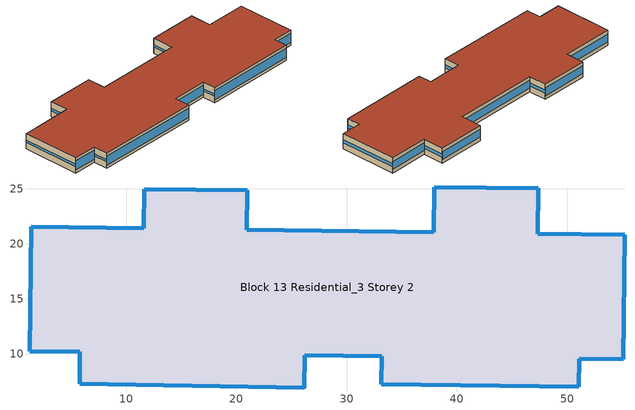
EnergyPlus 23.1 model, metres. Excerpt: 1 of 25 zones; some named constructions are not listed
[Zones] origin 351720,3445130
Block 13 Residential_3 Storey 2
 floor outside (Project Floor): 55.26,20.8 55.1,9.5 51.09,9.55 51.06,7 33.13,7.26 33.17,9.8 26.21,9.9 26.16,6.91 5.76,7.31 5.8,10.19 1.22,10.25 1.38,21.56 11.58,21.42 11.63,24.96 20.98,24.83 20.93,21.29 37.9,21.05 37.96,25.15 47.4,25.02 47.34,20.91 z6
 wall outside (Project Wall): 1.22,10.25 5.8,10.19 5.76,7.31 26.16,6.91 26.21,9.9 33.17,9.8 33.13,7.26 51.06,7 51.09,9.55 55.1,9.5 55.26,20.8 47.34,20.91 47.4,25.02 37.96,25.15 37.9,21.05 20.93,21.29 20.98,24.83 11.63,24.96 11.58,21.42 1.38,21.56 1.22,10.25 z6:9
 window (Residential_south_window_construction): 1.23,10.25 5.8,10.19 / 5.77,7.31 26.15,6.91 / 26.21,9.9 33.16,9.81 / 33.14,7.26 51.05,7 / 51.09,9.55 55.09,9.5 z6.6:8.4
 window (Residential_west_window_construction): 5.8,10.19 5.76,7.31 / 33.17,9.8 33.13,7.26 / 37.96,25.15 37.9,21.05 / 11.63,24.96 11.58,21.42 / 1.38,21.55 1.22,10.26 z7.28:7.72
 window (Residential_east_window_construction): 26.16,6.91 26.21,9.9 / 51.06,7.01 51.09,9.55 / 55.1,9.5 55.26,20.8 / 47.34,20.92 47.4,25.01 / 20.93,21.29 20.98,24.83 z7.2:7.8
 window (Residential_north_window_construction): 55.25,20.8 47.35,20.91 / 47.39,25.02 37.96,25.15 / 37.89,21.05 20.94,21.29 / 20.97,24.83 11.64,24.96 / 11.58,21.42 1.39,21.56 z6.75:8.25
 roof outside (Project Ceiling): 55.1,9.5 55.26,20.8 47.34,20.91 47.4,25.02 37.96,25.15 37.9,21.05 20.93,21.29 20.98,24.83 11.63,24.96 11.58,21.42 1.38,21.56 1.22,10.25 5.8,10.19 5.76,7.31 26.16,6.91 26.21,9.9 33.17,9.8 33.13,7.26 51.06,7 51.09,9.55 z9
[SCHEDULE:DAY:HOURLY]
Schedule_administration_heating_summer_hourly; Schedule_commerical_heating_summer_hourly; Schedule_residential_heating_summer_hourly; Schedule_school_heating_summer_hourly; Schedule_hospital_heating_summer_hourly; Schedule_Industrial_heating_summer_hourly; Schedule_transport_heating_summer_hourly; Schedule_office_heating_summer_hourly: -20, -20, -20, -20, -20, -20, -20, -20, -20, -20, -20, -20, -20, -20, -20, -20, -20, -20, -20, -20, -20, -20, -20, -20
Schedule_administration_heating_winnter_weekday_hourly: 5, 5, 5, 5, 5, 5, 12, 12, 18, 20, 20, 20, 20, 20, 20, 20, 20, 20, 18, 5, 5, 5, 5, 5
Schedule_administration_heating_winnter_holiday_hourly; Schedule_school_heating_winnter_holiday_hourly: 5, 5, 5, 5, 5, 5, 5, 5, 5, 5, 5, 5, 5, 5, 5, 5, 5, 5, 5, 5, 5, 5, 5, 5
Schedule_administration_cooling_winter_hourly; Schedule_administration_cooling_summer_holiday_hourly; Schedule_commerical_cooling_winter_hourly; Schedule_residential_cooling_winter_hourly; Schedule_school_cooling_winter_hourly; Schedule_school_cooling_summer_holiday_hourly; Schedule_hospital_cooling_winter_hourly; Schedule_Industrial_cooling_winter_hourly; Schedule_transport_cooling_winter_hourly; Schedule_office_cooling_winter_hourly: 50, 50, 50, 50, 50, 50, 50, 50, 50, 50, 50, 50, 50, 50, 50, 50, 50, 50, 50, 50, 50, 50, 50, 50
Schedule_administration_cooling_summer_weekday_hourly: 50, 50, 50, 50, 50, 50, 50, 28, 26, 26, 26, 26, 26, 26, 26, 26, 26, 26, 50, 50, 50, 50, 50, 50
Schedule_commerical_heating_winnter_weekday_hourly; Schedule_commerical_heating_winnter_holiday_hourly: 5, 5, 5, 5, 5, 5, 12, 16, 18, 18, 18, 18, 18, 18, 18, 18, 18, 18, 18, 18, 12, 5, 5, 5
Schedule_commerical_cooling_summer_weekday_hourly; Schedule_commerical_cooling_summer_holiday_hourly: 50, 50, 50, 50, 50, 50, 50, 28, 24, 24, 24, 24, 24, 24, 24, 24, 24, 24, 24, 24, 24, 28, 50, 50
Schedule_residential_heating_winnter_weekday_hourly; Schedule_residential_heating_winnter_holiday_hourly: 18, 18, 18, 18, 18, 18, 18, -20, -20, -20, -20, -20, -20, -20, -20, -20, -20, -20, -20, -20, 18, 18, 18, 18
Schedule_residential_cooling_summer_weekday_hourly; Schedule_residential_cooling_summer_holiday_hourly: 26, 26, 26, 26, 26, 26, 26, 50, 50, 50, 50, 50, 50, 50, 50, 50, 50, 50, 50, 50, 26, 26, 26, 26
Schedule_school_heating_winnter_weekday_hourly: 5, 5, 5, 5, 5, 12, 18, 20, 20, 20, 20, 20, 20, 20, 20, 20, 20, 20, 18, 12, 5, 5, 5, 5
Schedule_school_cooling_summer_weekday_hourly: 50, 50, 50, 50, 50, 50, 28, 26, 26, 26, 26, 26, 26, 26, 26, 26, 26, 26, 50, 50, 50, 50, 50, 50
Schedule_hospital_heating_winnter_weekday_hourly; Schedule_hospital_heating_winnter_holiday_hourly: 22, 22, 22, 22, 22, 22, 22, 22, 22, 22, 22, 22, 22, 22, 22, 22, 22, 22, 22, 22, 22, 22, 22, 22
Schedule_hospital_cooling_summer_weekday_hourly; Schedule_hospital_cooling_summer_holiday_hourly: 26, 26, 26, 26, 26, 26, 26, 26, 26, 26, 26, 26, 26, 26, 26, 26, 26, 26, 26, 26, 26, 26, 26, 26
Schedule_Industrial_heating_winnter_weekday_hourly; Schedule_Industrial_heating_winnter_holiday_hourly: -20, -20, -20, -20, -20, -20, 18, 18, 18, 18, 18, 18, 18, 18, 18, 18, 18, 18, 18, -20, -20, -20, -20, -20
Schedule_Industrial_cooling_summer_weekday_hourly; Schedule_Industrial_cooling_summer_holiday_hourly: 50, 50, 50, 50, 50, 50, 50, 28, 28, 28, 28, 28, 28, 28, 28, 28, 28, 28, 28, 50, 50, 50, 50, 50
Schedule_transport_heating_winnter_weekday_hourly; Schedule_transport_heating_winnter_holiday_hourly: 18, 18, 18, 18, 18, 18, 20, 20, 20, 20, 20, 20, 20, 20, 20, 20, 20, 20, 20, 20, 20, 20, 18, 18
Schedule_transport_cooling_summer_weekday_hourly; Schedule_transport_cooling_summer_holiday_hourly: 26, 26, 26, 26, 26, 26, 26, 24, 24, 24, 25, 24, 24, 24, 24, 24, 24, 24, 24, 24, 24, 24, 26, 28
Schedule_office_heating_winnter_weekday_hourly: 5, 5, 5, 5, 5, 5, 12, 18, 20, 20, 20, 20, 20, 20, 20, 20, 20, 20, 20, 18, 12, 5, 5, 5
Schedule_office_heating_winnter_holiday_hourly: 5, 5, 5, 5, 5, 5, 5, 5, 5, 16, 16, 16, 16, 16, 16, 16, 16, 5, 5, 5, 5, 5, 5, 5
Schedule_office_cooling_summer_weekday_hourly: 50, 50, 50, 50, 50, 50, 28, 26, 26, 26, 26, 26, 26, 26, 26, 26, 26, 26, 26, 26, 50, 50, 50, 50
Schedule_office_cooling_summer_holiday_hourly: 50, 50, 50, 50, 50, 50, 50, 50, 50, 50, 50, 26, 26, 26, 26, 26, 26, 50, 50, 50, 50, 50, 50, 50
[SCHEDULE:WEEK:DAILY]
Schedule_administration_heating_summer_weekly: Schedule_administration_heating_summer_hourly, Schedule_administration_heating_summer_hourly, Schedule_administration_heating_summer_hourly, Schedule_administration_heating_summer_hourly, Schedule_administration_heating_summer_hourly, Schedule_administration_heating_summer_hourly, Schedule_administration_heating_summer_hourly, Schedule_administration_heating_summer_hourly, Schedule_administration_heating_summer_hourly, Schedule_administration_heating_summer_hourly, Schedule_administration_heating_summer_hourly, Schedule_administration_heating_summer_hourly
Schedule_administration_heating_winnter_weekly: Schedule_administration_heating_winnter_holiday_hourly, Schedule_administration_heating_winnter_weekday_hourly, Schedule_administration_heating_winnter_weekday_hourly, Schedule_administration_heating_winnter_weekday_hourly, Schedule_administration_heating_winnter_weekday_hourly, Schedule_administration_heating_winnter_weekday_hourly, Schedule_administration_heating_winnter_holiday_hourly, Schedule_administration_heating_winnter_holiday_hourly, Schedule_administration_heating_winnter_weekday_hourly, Schedule_administration_heating_winnter_weekday_hourly, Schedule_administration_heating_winnter_holiday_hourly, Schedule_administration_heating_winnter_holiday_hourly
Schedule_administration_cooling_winnter_weekly: Schedule_administration_cooling_winter_hourly, Schedule_administration_cooling_winter_hourly, Schedule_administration_cooling_winter_hourly, Schedule_administration_cooling_winter_hourly, Schedule_administration_cooling_winter_hourly, Schedule_administration_cooling_winter_hourly, Schedule_administration_cooling_winter_hourly, Schedule_administration_cooling_winter_hourly, Schedule_administration_cooling_winter_hourly, Schedule_administration_cooling_winter_hourly, Schedule_administration_cooling_winter_hourly, Schedule_administration_cooling_winter_hourly
Schedule_administration_cooling_summer_weekly: Schedule_administration_cooling_summer_holiday_hourly, Schedule_administration_cooling_summer_weekday_hourly, Schedule_administration_cooling_summer_weekday_hourly, Schedule_administration_cooling_summer_weekday_hourly, Schedule_administration_cooling_summer_weekday_hourly, Schedule_administration_cooling_summer_weekday_hourly, Schedule_administration_cooling_summer_holiday_hourly, Schedule_administration_cooling_summer_holiday_hourly, Schedule_administration_cooling_summer_weekday_hourly, Schedule_administration_cooling_summer_weekday_hourly, Schedule_administration_cooling_summer_holiday_hourly, Schedule_administration_cooling_summer_holiday_hourly
Schedule_transport_heating_summer_weekly: Schedule_transport_heating_summer_hourly, Schedule_transport_heating_summer_hourly, Schedule_transport_heating_summer_hourly, Schedule_transport_heating_summer_hourly, Schedule_transport_heating_summer_hourly, Schedule_transport_heating_summer_hourly, Schedule_transport_heating_summer_hourly, Schedule_transport_heating_summer_hourly, Schedule_transport_heating_summer_hourly, Schedule_transport_heating_summer_hourly, Schedule_transport_heating_summer_hourly, Schedule_transport_heating_summer_hourly
Schedule_transport_heating_winnter_weekly: Schedule_transport_heating_winnter_holiday_hourly, Schedule_transport_heating_winnter_weekday_hourly, Schedule_transport_heating_winnter_weekday_hourly, Schedule_transport_heating_winnter_weekday_hourly, Schedule_transport_heating_winnter_weekday_hourly, Schedule_transport_heating_winnter_weekday_hourly, Schedule_transport_heating_winnter_holiday_hourly, Schedule_transport_heating_winnter_holiday_hourly, Schedule_transport_heating_winnter_weekday_hourly, Schedule_transport_heating_winnter_weekday_hourly, Schedule_transport_heating_winnter_holiday_hourly, Schedule_transport_heating_winnter_holiday_hourly
Schedule_transport_cooling_winnter_weekly: Schedule_transport_cooling_winter_hourly, Schedule_transport_cooling_winter_hourly, Schedule_transport_cooling_winter_hourly, Schedule_transport_cooling_winter_hourly, Schedule_transport_cooling_winter_hourly, Schedule_transport_cooling_winter_hourly, Schedule_transport_cooling_winter_hourly, Schedule_transport_cooling_winter_hourly, Schedule_transport_cooling_winter_hourly, Schedule_transport_cooling_winter_hourly, Schedule_transport_cooling_winter_hourly, Schedule_transport_cooling_winter_hourly
Schedule_transport_cooling_summer_weekly: Schedule_transport_cooling_summer_holiday_hourly, Schedule_transport_cooling_summer_weekday_hourly, Schedule_transport_cooling_summer_weekday_hourly, Schedule_transport_cooling_summer_weekday_hourly, Schedule_transport_cooling_summer_weekday_hourly, Schedule_transport_cooling_summer_weekday_hourly, Schedule_transport_cooling_summer_holiday_hourly, Schedule_transport_cooling_summer_holiday_hourly, Schedule_transport_cooling_summer_weekday_hourly, Schedule_transport_cooling_summer_weekday_hourly, Schedule_transport_cooling_summer_holiday_hourly, Schedule_transport_cooling_summer_holiday_hourly
